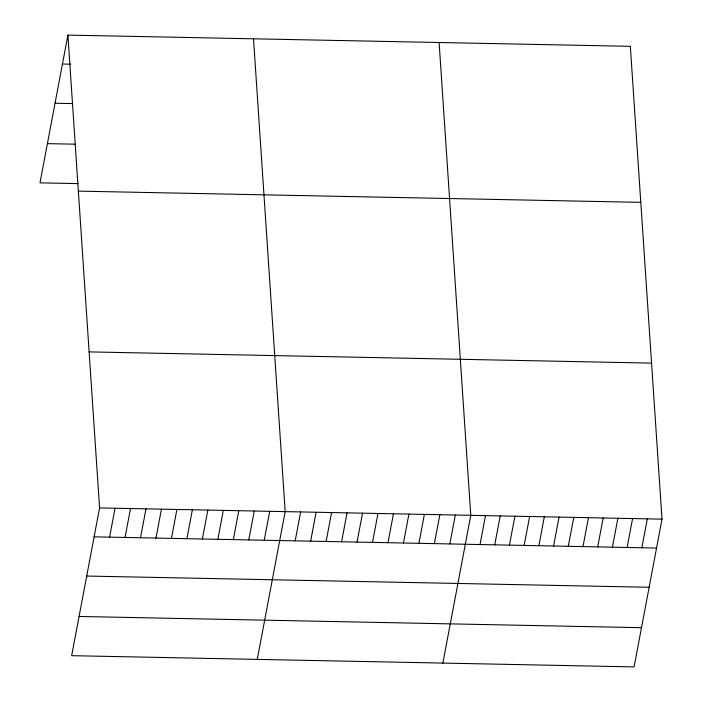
<?xml version="1.0" encoding="UTF-8"?>
<svg xmlns="http://www.w3.org/2000/svg" width="702" height="702" viewBox="0 0 702 702"><rect width="100%" height="100%" fill="white"/><g stroke="black" fill="none" stroke-linecap="round" stroke-linejoin="round"><path stroke-width="1.05" d="M67.91 35.1L99.579 507.923L71.657 655.677L634.09 666.9L662.012 519.147L630.343 46.323L67.91 35.1L39.988 182.853L78.141 183.617M109.582 537.144L115.049 508.23M125.053 537.46L130.511 508.538M140.514 537.767L145.981 508.853M155.984 538.074L161.442 509.161M171.446 538.381L176.913 509.468M186.916 538.688L192.383 509.775M202.387 538.996L207.845 510.082M217.848 539.312L223.315 510.389M233.318 539.619L238.777 510.705M248.78 539.926L254.247 511.012M264.25 540.233L269.717 511.319M257.265 659.38L285.179 511.626L253.51 38.803M295.182 540.847L300.649 511.933M310.653 541.163L316.119 512.241M326.123 541.47L331.581 512.548M341.584 541.777L347.051 512.864M357.055 542.084L362.513 513.171M372.516 542.392L377.983 513.478M387.987 542.699L393.453 513.785M403.457 543.015L408.915 514.092M418.918 543.322L424.385 514.399M434.389 543.629L439.847 514.715M449.85 543.936L455.317 515.022M442.865 663.083L470.788 515.329L439.11 42.506M480.028 544.541L485.494 515.619M494.743 544.831L500.201 515.917M509.45 545.129L514.917 516.207M524.157 545.419L529.624 516.505M538.873 545.708L544.331 516.795M553.58 546.007L559.046 517.093M568.287 546.296L573.753 517.383M583.002 546.595L588.46 517.681M597.709 546.884L603.176 517.971M612.416 547.183L617.883 518.26M627.132 547.472L632.59 518.559M641.839 547.771L647.305 518.848M62.443 64.014L70.691 64.18M55.028 103.229L72.56 103.58M47.394 143.638L75.237 144.191M78.361 191.128L640.794 202.351M89.128 351.895L651.561 363.109M99.579 507.923L662.012 519.147M94.112 536.837L656.545 548.06M86.706 576.052L649.139 587.276M79.072 616.461L641.505 627.685"/></g></svg>
